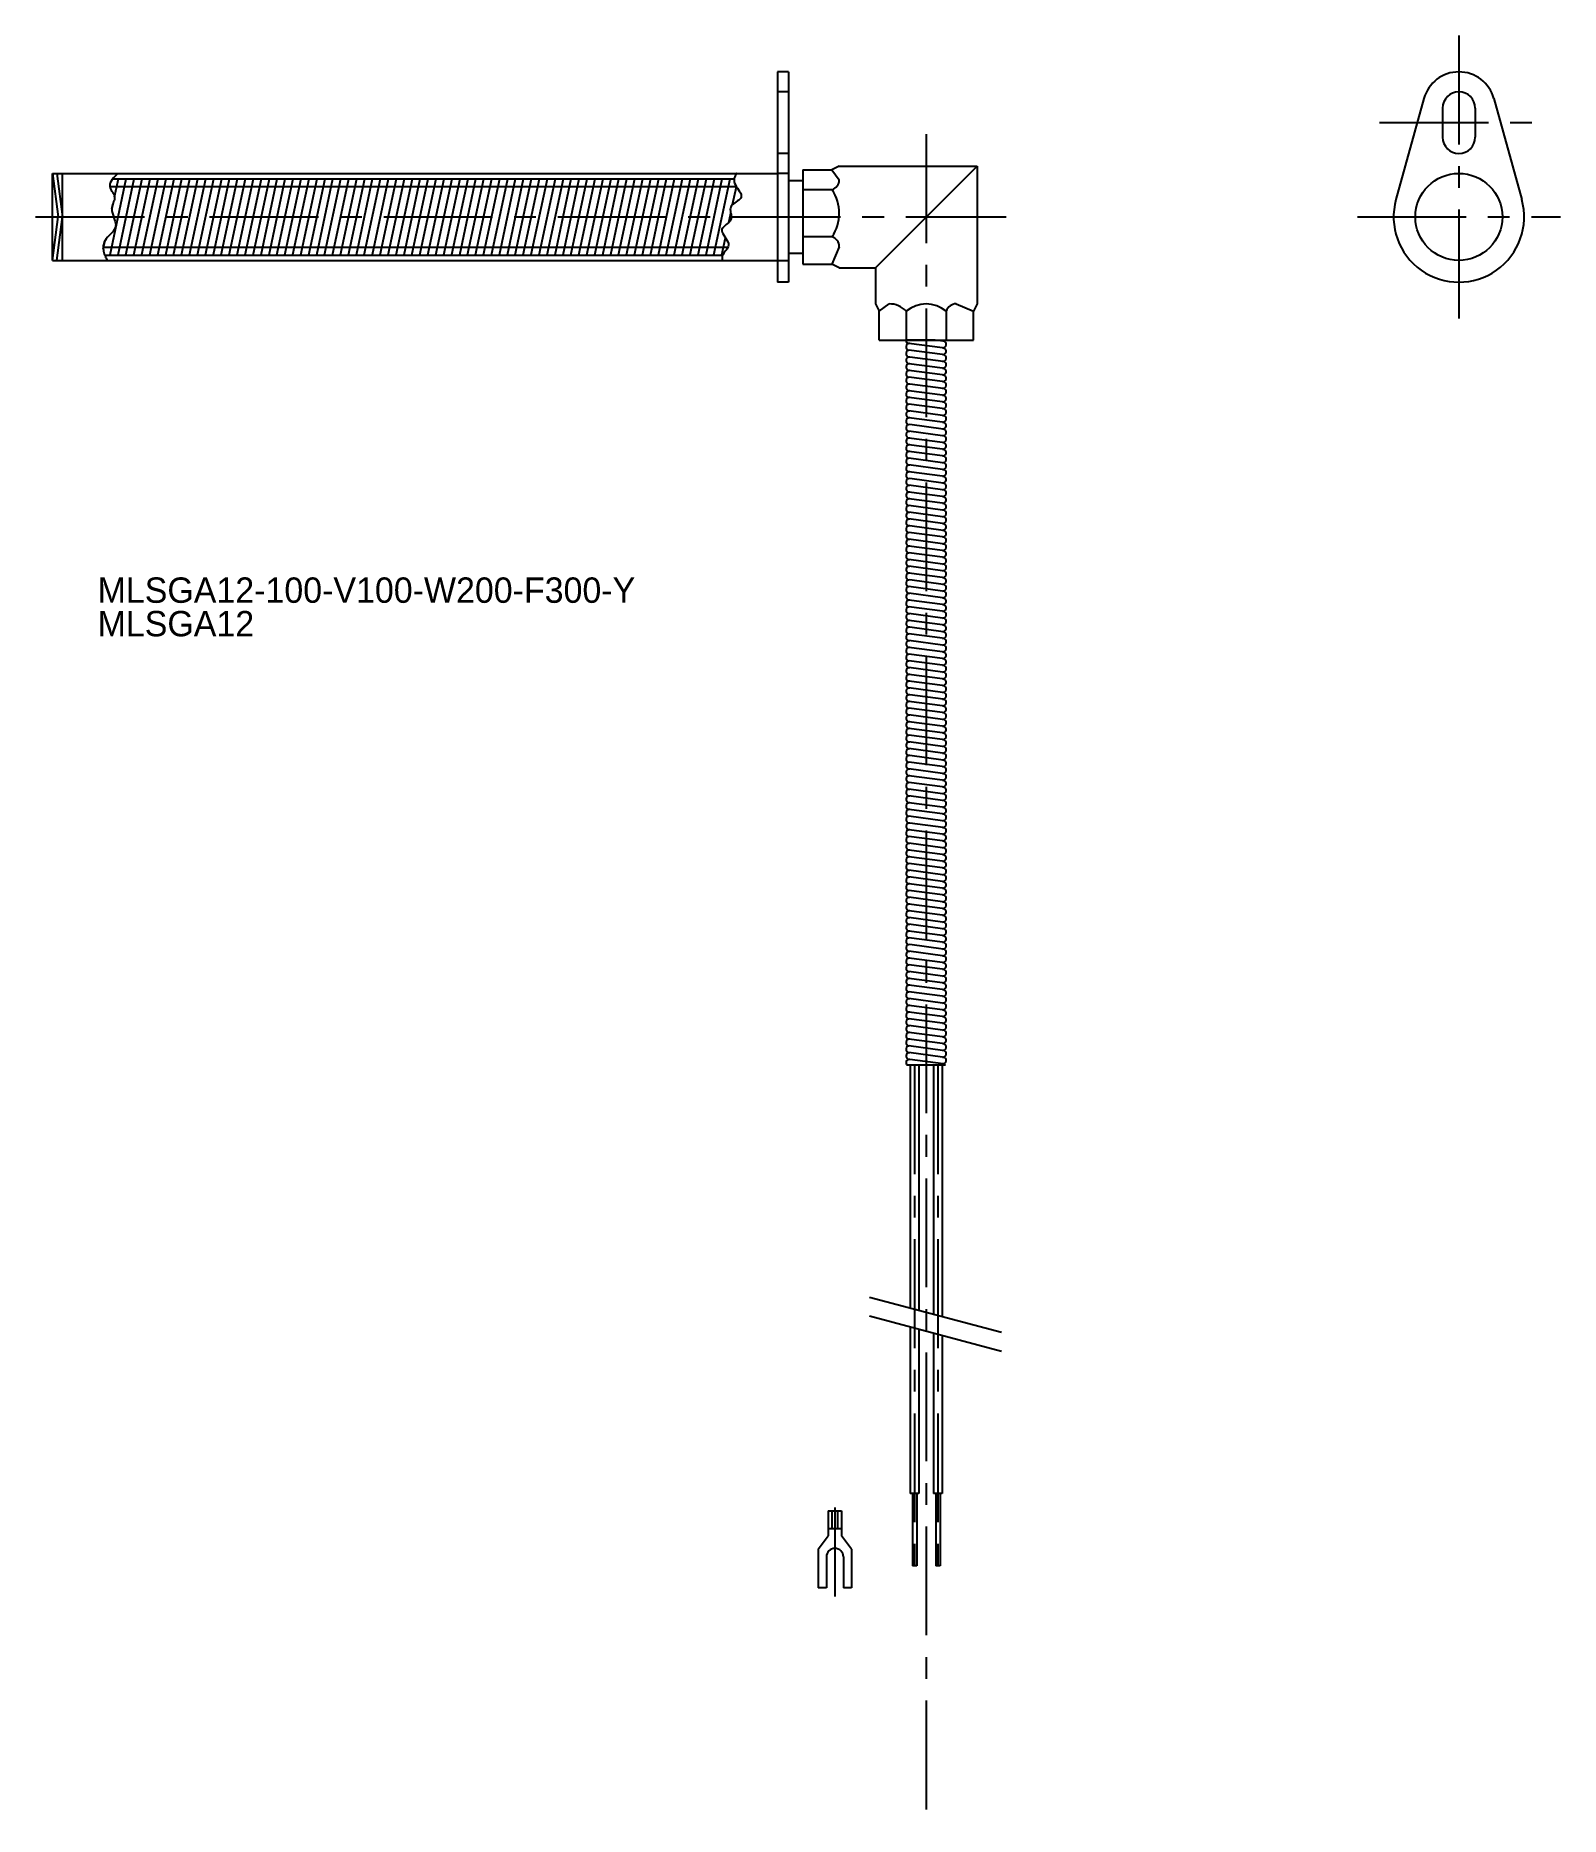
# Model space of a CAD drawing. Extents: x 54 to 264, y 41 to 287.
import ezdxf

# ---------------------------------------------------------------- set-up
doc = ezdxf.new("R2010")
doc.units = 0
doc.header["$LTSCALE"] = 12
for name, pattern in [('CENTER', [2, 1.25, -0.25, 0.25, -0.25]), ('DASHED', [0.75, 0.5, -0.25]), ('PHANTOM', [15, 7.5, -1.5, 1.5, -1.5, 1.5, -1.5])]:
    doc.linetypes.add(name, pattern=pattern)
doc.layers.get('0').update_dxf_attribs({"linetype": 'CONTINUOUS'})
doc.layers.add('CENTER', color=1, linetype='CENTER')

msp = doc.modelspace()

# ---------------------------------------------------------------- linework, layer by layer
at = {"color": 7, "linetype": 'CONTINUOUS'}
for p, q in [((156.22, 281.54), (156.22, 252.54)), ((157.72, 281.54), (156.22, 281.54)), ((157.72, 281.54), (157.72, 252.54)), ((245.35, 277.88), (241.49, 263.94)), ((254.99, 277.88), (258.84, 263.94)), ((247.92, 276.54), (247.92, 272.54)), ((252.42, 276.54), (252.42, 272.54)), ((159.72, 268.04), (159.72, 255.04)), ((159.72, 268.04), (163.72, 268.04)), ((164.72, 268.54), (163.72, 268.04)), ((164.72, 268.54), (183.72, 268.54)), ((183.72, 268.54), (169.72, 254.54)), ((183.72, 268.54), (183.72, 249.54)), ((56.22, 255.54), (56.22, 267.54)), ((56.22, 267.54), (156.22, 267.54)), ((56.22, 267.54), (57.01, 261.54)), ((56.83, 267.54), (57.62, 261.54)), ((57.62, 255.54), (57.62, 267.54)), ((157.72, 266.54), (159.72, 266.54)), ((56.22, 255.54), (57.01, 261.54)), ((56.83, 255.54), (57.62, 261.54)), ((56.22, 255.54), (156.22, 255.54)), ((157.72, 256.54), (159.72, 256.54)), ((159.72, 255.04), (163.72, 255.04)), ((164.72, 254.54), (163.72, 255.04)), ((164.72, 254.54), (169.72, 254.54)), ((169.72, 254.54), (169.72, 249.54)), ((157.72, 252.54), (156.22, 252.54)), ((169.72, 249.54), (170.22, 248.54)), ((170.22, 244.54), (170.22, 248.54)), ((183.72, 249.54), (183.22, 248.54)), ((183.22, 244.54), (183.22, 248.54)), ((170.22, 244.54), (183.22, 244.54)), ((177.96, 244.54), (173.92, 244.54)), ((178.94, 243.48), (174.32, 244.1)), ((178.94, 242.55), (174.32, 243.16)), ((179.06, 244.4), (177.96, 244.54)), ((178.94, 240.69), (174.32, 241.3)), ((179.06, 241.6), (174.45, 242.22)), ((178.94, 239.75), (174.32, 240.37)), ((178.94, 238.82), (174.32, 239.44)), ((179.06, 237.87), (174.45, 238.49)), ((178.94, 236.96), (174.32, 237.57)), ((178.94, 236.03), (174.32, 236.64)), ((178.94, 235.1), (174.32, 235.71)), ((178.94, 234.16), (174.32, 234.78)), ((178.94, 233.23), (174.32, 233.85)), ((178.94, 231.37), (174.32, 231.99)), ((178.94, 230.44), (174.32, 231.05)), ((179.06, 232.29), (174.45, 232.9)), ((178.94, 229.51), (174.32, 230.12)), ((178.94, 228.58), (174.32, 229.19)), ((178.94, 227.64), (174.32, 228.26)), ((178.94, 226.71), (174.32, 227.33)), ((178.94, 225.78), (174.32, 226.4)), ((178.94, 223.92), (174.32, 224.53)), ((178.94, 222.99), (174.32, 223.6)), ((179.06, 224.83), (174.45, 225.45)), ((178.94, 222.06), (174.32, 222.67)), ((178.94, 221.12), (174.32, 221.74)), ((178.94, 220.19), (174.32, 220.81)), ((178.94, 219.26), (174.32, 219.88)), ((179.06, 218.31), (174.45, 218.93)), ((178.94, 217.4), (174.32, 218.01)), ((178.94, 216.47), (174.32, 217.08)), ((178.94, 215.53), (174.32, 216.15)), ((178.94, 214.6), (174.32, 215.22)), ((178.94, 213.67), (174.32, 214.29)), ((178.94, 212.74), (174.32, 213.36)), ((178.94, 211.81), (174.32, 212.42)), ((179.06, 210.86), (174.45, 211.48)), ((178.94, 209.95), (174.32, 210.56)), ((178.94, 209.01), (174.32, 209.63)), ((178.94, 208.08), (174.32, 208.7)), ((178.94, 207.15), (174.32, 207.77)), ((178.94, 206.22), (174.32, 206.84)), ((178.94, 205.29), (174.32, 205.9)), ((178.94, 203.43), (174.32, 204.04)), ((179.06, 204.34), (174.45, 204.96)), ((178.94, 202.49), (174.32, 203.11)), ((178.94, 201.56), (174.32, 202.18)), ((178.94, 200.63), (174.32, 201.25)), ((178.94, 199.7), (174.32, 200.31)), ((178.94, 198.77), (174.32, 199.38)), ((178.94, 197.84), (174.32, 198.45)), ((178.94, 196.9), (174.32, 197.52)), ((178.94, 195.97), (174.32, 196.59)), ((178.94, 194.11), (174.32, 194.73)), ((179.06, 195.03), (174.45, 195.64)), ((178.94, 193.18), (174.32, 193.79)), ((178.94, 192.25), (174.32, 192.86)), ((178.94, 191.32), (174.32, 191.93)), ((178.94, 190.38), (174.32, 191)), ((178.94, 189.45), (174.32, 190.07)), ((178.94, 188.52), (174.32, 189.14)), ((178.94, 187.59), (174.32, 188.21)), ((179.06, 186.64), (174.45, 187.26)), ((178.94, 185.73), (174.32, 186.34)), ((178.94, 184.8), (174.32, 185.41)), ((178.94, 183.86), (174.32, 184.48)), ((178.94, 182.93), (174.32, 183.55)), ((178.94, 182), (174.32, 182.62)), ((178.94, 181.07), (174.32, 181.68)), ((178.94, 180.14), (174.32, 180.75)), ((178.94, 179.21), (174.32, 179.82)), ((178.94, 178.27), (174.32, 178.89)), ((178.94, 176.41), (174.32, 177.03)), ((179.06, 177.33), (174.45, 177.94)), ((178.94, 175.48), (174.32, 176.1)), ((178.94, 174.55), (174.32, 175.16)), ((178.94, 173.62), (174.32, 174.23)), ((178.94, 172.69), (174.32, 173.3)), ((178.94, 171.75), (174.32, 172.37)), ((178.94, 170.82), (174.32, 171.44)), ((178.94, 169.89), (174.32, 170.51)), ((178.94, 168.96), (174.32, 169.58)), ((178.94, 168.03), (174.32, 168.64)), ((178.94, 167.1), (174.32, 167.71)), ((178.94, 166.16), (174.32, 166.78)), ((178.94, 165.23), (174.32, 165.85)), ((178.94, 164.3), (174.32, 164.92)), ((178.94, 163.37), (174.32, 163.99)), ((178.94, 162.44), (174.32, 163.05)), ((178.94, 161.51), (174.32, 162.12)), ((178.94, 159.64), (174.32, 160.26)), ((179.06, 160.56), (174.45, 161.18)), ((178.94, 158.71), (174.32, 159.33)), ((178.94, 157.78), (174.32, 158.4)), ((178.94, 156.85), (174.32, 157.47)), ((178.94, 155.92), (174.32, 156.53)), ((178.94, 154.99), (174.32, 155.6)), ((178.94, 154.06), (174.32, 154.67)), ((178.94, 153.12), (174.32, 153.74)), ((178.94, 152.19), (174.32, 152.81)), ((178.94, 151.26), (174.32, 151.88)), ((178.94, 150.33), (174.32, 150.94)), ((178.94, 149.4), (174.32, 150.01)), ((178.94, 148.47), (174.32, 149.08)), ((178.94, 147.53), (174.32, 148.15)), ((178.94, 146.6), (174.32, 147.22)), ((178.94, 146.6), (174.32, 147.22)), ((178.94, 145.67), (174.32, 146.29)), ((178.94, 145.67), (174.32, 146.29)), ((179.06, 144.72), (174.45, 145.34)), ((179.37, 144.54), (174.07, 144.54)), ((174.52, 144.54), (174.52, 111.04)), ((175.72, 144.54), (175.72, 110.71)), ((177.72, 144.54), (177.72, 110.18)), ((178.92, 144.54), (178.92, 109.86)), ((174.52, 108.45), (174.52, 85.5)), ((175.72, 108.13), (175.72, 85.5)), ((177.72, 107.59), (177.72, 85.5)), ((178.92, 107.27), (178.92, 85.5)), ((175.72, 85.5), (174.52, 85.5)), ((174.82, 85.5), (174.82, 75.5)), ((175.42, 85.5), (175.42, 75.5)), ((178.92, 85.5), (177.72, 85.5)), ((178.02, 85.5), (178.02, 75.5)), ((178.62, 85.5), (178.62, 75.5)), ((163.21, 83.08), (163.21, 79.67)), ((163.21, 83.08), (165.05, 83.08)), ((163.74, 80.61), (163.74, 83.08)), ((164.51, 80.61), (164.51, 83.08)), ((165.05, 83.08), (165.05, 79.67)), ((161.82, 77.79), (163.21, 79.67)), ((165.05, 80.61), (163.21, 80.61)), ((166.43, 77.79), (165.05, 79.67)), ((161.82, 77.79), (161.82, 72.49)), ((162.96, 76.75), (162.96, 72.49)), ((165.3, 76.75), (165.3, 72.49)), ((166.43, 77.79), (166.43, 72.49)), ((175.42, 75.5), (174.82, 75.5)), ((178.62, 75.5), (178.02, 75.5)), ((162.96, 72.49), (161.82, 72.49)), ((166.43, 72.49), (165.3, 72.49))]:
    msp.add_line(p, q, dxfattribs=at)
at = {"color": 3, "linetype": 'DASHED'}
for p, q in [((157.72, 278.79), (156.22, 278.79)), ((157.72, 270.29), (156.22, 270.29))]:
    msp.add_line(p, q, dxfattribs=at)
at = {"color": 3, "linetype": 'CONTINUOUS'}
for p, q in [((163.72, 268.04), (164.72, 266.67)), ((64.13, 265.73), (150.53, 265.73)), ((64.17, 256.31), (66.41, 266.8)), ((64.54, 266.8), (150.23, 266.8)), ((64.78, 264.3), (65.32, 266.8)), ((65.27, 256.31), (67.51, 266.8)), ((66.36, 256.31), (68.6, 266.8)), ((67.46, 256.31), (69.7, 266.8)), ((68.57, 256.36), (70.79, 266.8)), ((69.65, 256.31), (71.89, 266.8)), ((70.75, 256.31), (72.99, 266.8)), ((71.84, 256.3), (74.08, 266.8)), ((72.93, 256.28), (75.18, 266.8)), ((74.03, 256.31), (76.27, 266.8)), ((75.13, 256.31), (77.37, 266.8)), ((76.22, 256.31), (78.46, 266.8)), ((77.32, 256.31), (79.56, 266.8)), ((78.43, 256.36), (80.66, 266.8)), ((79.51, 256.31), (81.75, 266.8)), ((80.61, 256.31), (82.85, 266.8)), ((81.7, 256.3), (83.94, 266.8)), ((82.8, 256.31), (85.04, 266.8)), ((83.89, 256.28), (86.14, 266.8)), ((84.99, 256.31), (87.23, 266.8)), ((86.09, 256.31), (88.33, 266.8)), ((87.18, 256.31), (89.42, 266.8)), ((88.28, 256.31), (90.52, 266.8)), ((89.38, 256.36), (91.61, 266.8)), ((90.47, 256.31), (92.71, 266.8)), ((91.56, 256.31), (93.81, 266.8)), ((92.66, 256.3), (94.9, 266.8)), ((93.76, 256.31), (96, 266.8)), ((94.85, 256.28), (97.09, 266.8)), ((95.95, 256.31), (98.19, 266.8)), ((97.04, 256.31), (99.28, 266.8)), ((98.14, 256.31), (100.38, 266.8)), ((99.23, 256.31), (101.48, 266.8)), ((100.34, 256.36), (102.57, 266.8)), ((101.43, 256.31), (103.67, 266.8)), ((102.52, 256.31), (104.76, 266.8)), ((103.62, 256.3), (105.86, 266.8)), ((104.71, 256.31), (106.95, 266.8)), ((105.8, 256.28), (108.05, 266.8)), ((106.9, 256.31), (109.15, 266.8)), ((108, 256.31), (110.24, 266.8)), ((109.1, 256.31), (111.34, 266.8)), ((110.19, 256.31), (112.43, 266.8)), ((111.3, 256.36), (113.53, 266.8)), ((112.38, 256.31), (114.62, 266.8)), ((113.48, 256.31), (115.72, 266.8)), ((114.57, 256.3), (116.82, 266.8)), ((115.67, 256.31), (117.91, 266.8)), ((116.76, 256.28), (119.01, 266.8)), ((117.86, 256.31), (120.1, 266.8)), ((118.96, 256.31), (121.2, 266.8)), ((120.05, 256.31), (122.29, 266.8)), ((121.15, 256.31), (123.39, 266.8)), ((122.26, 256.36), (124.49, 266.8)), ((123.34, 256.31), (125.58, 266.8)), ((124.44, 256.31), (126.68, 266.8)), ((125.53, 256.3), (127.77, 266.8)), ((126.63, 256.31), (128.87, 266.8)), ((127.72, 256.28), (129.96, 266.8)), ((128.82, 256.31), (131.06, 266.8)), ((129.92, 256.31), (132.16, 266.8)), ((131.01, 256.31), (133.25, 266.8)), ((132.11, 256.31), (134.35, 266.8)), ((133.21, 256.36), (135.44, 266.8)), ((134.3, 256.31), (136.54, 266.8)), ((135.39, 256.31), (137.64, 266.8)), ((136.49, 256.3), (138.73, 266.8)), ((137.59, 256.31), (139.83, 266.8)), ((138.68, 256.28), (140.92, 266.8)), ((139.78, 256.31), (142.02, 266.8)), ((140.87, 256.31), (143.11, 266.8)), ((141.97, 256.31), (144.21, 266.8)), ((143.06, 256.31), (145.31, 266.8)), ((144.17, 256.36), (146.4, 266.8)), ((145.26, 256.31), (147.5, 266.8)), ((146.35, 256.31), (148.59, 266.8)), ((147.45, 256.31), (149.69, 266.8)), ((150.02, 263.24), (150.55, 265.7)), ((163.72, 265.29), (159.72, 265.29)), ((64.43, 262.64), (64.58, 263.34)), ((149.5, 260.79), (149.77, 262.04)), ((63.24, 257.08), (63.51, 258.34)), ((148.54, 256.31), (149.04, 258.64)), ((163.72, 258.79), (159.72, 258.79)), ((63.22, 257.36), (149.37, 257.36)), ((63.43, 256.28), (148.67, 256.28)), ((164.72, 257.42), (163.72, 255.04)), ((170.22, 248.54), (171.6, 249.54)), ((173.97, 248.54), (173.97, 244.54)), ((179.47, 248.54), (179.47, 244.54)), ((180.85, 249.54), (183.22, 248.54))]:
    msp.add_line(p, q, dxfattribs=at)
at = {"color": 3, "linetype": 'PHANTOM'}
for p, q in [((187.1, 107.67), (168.9, 112.54)), ((187.1, 105.08), (168.9, 109.95))]:
    msp.add_line(p, q, dxfattribs=at)
at = {"color": 3, "linetype": 'CONTINUOUS', "flags": 128}
for points in [[(65.25, 267.54), (65.09, 267.4), (64.86, 267.16), (64.65, 266.93), (64.46, 266.7), (64.31, 266.46), (64.2, 266.23), (64.13, 266), (64.13, 265.76), (64.18, 265.53), (64.22, 265.42), (64.28, 265.32), (64.34, 265.21), (64.41, 265.11), (64.48, 265), (64.55, 264.89), (64.62, 264.78), (64.68, 264.67), (64.73, 264.56), (64.76, 264.45), (64.79, 264.28), (64.78, 264.12), (64.76, 263.95), (64.72, 263.77), (64.66, 263.6), (64.6, 263.42), (64.55, 263.24), (64.49, 263.06), (64.45, 262.88), (64.43, 262.7), (64.43, 262.44), (64.47, 262.18), (64.53, 261.91), (64.62, 261.65), (64.71, 261.4), (64.79, 261.15), (64.87, 260.9), (64.92, 260.66), (64.95, 260.43), (64.93, 260.2), (64.86, 259.98), (64.74, 259.76), (64.58, 259.55), (64.4, 259.35), (64.21, 259.14), (64, 258.94), (63.81, 258.73), (63.63, 258.51), (63.47, 258.28), (63.35, 258.04), (63.29, 257.88), (63.25, 257.71), (63.23, 257.53), (63.22, 257.36), (63.23, 257.18), (63.25, 257), (63.28, 256.82), (63.32, 256.64), (63.37, 256.46), (63.43, 256.29), (63.47, 256.18), (63.52, 256.07), (63.56, 255.95), (63.61, 255.85), (63.66, 255.74), (63.71, 255.63), (63.76, 255.54)], [(150.58, 267.54), (150.56, 267.53), (150.47, 267.37), (150.38, 267.21), (150.31, 267.05), (150.25, 266.89), (150.22, 266.73), (150.21, 266.57), (150.22, 266.41), (150.29, 266.18), (150.4, 265.96), (150.53, 265.73), (150.68, 265.5), (150.83, 265.28), (150.98, 265.06), (151.1, 264.85), (151.18, 264.65), (151.22, 264.46), (151.2, 264.28), (151.13, 264.14), (151.01, 264), (150.86, 263.87), (150.69, 263.74), (150.5, 263.61), (150.31, 263.48), (150.13, 263.34), (149.97, 263.2), (149.84, 263.04), (149.75, 262.87), (149.71, 262.71), (149.7, 262.55), (149.71, 262.38), (149.74, 262.2), (149.77, 262.03), (149.8, 261.85), (149.83, 261.67), (149.84, 261.5), (149.83, 261.34), (149.79, 261.18), (149.7, 261.02), (149.59, 260.88), (149.45, 260.74), (149.3, 260.61), (149.14, 260.48), (148.98, 260.36), (148.83, 260.23), (148.7, 260.1), (148.6, 259.97), (148.54, 259.83), (148.52, 259.64), (148.57, 259.44), (148.67, 259.23), (148.8, 259.01), (148.95, 258.78), (149.1, 258.55), (149.24, 258.32), (149.35, 258.09), (149.43, 257.86), (149.45, 257.64), (149.42, 257.48), (149.36, 257.32), (149.27, 257.16), (149.16, 257), (149.04, 256.84), (148.92, 256.68), (148.8, 256.52), (148.7, 256.36), (148.62, 256.2), (148.57, 256.02), (148.56, 255.95), (148.56, 255.87), (148.56, 255.79), (148.57, 255.71), (148.58, 255.63), (148.59, 255.55), (148.59, 255.54)]]:
    msp.add_lwpolyline(points, dxfattribs=at)
at = {"color": 3, "linetype": 'DASHED'}
for points in [[(157.72, 267.54), (156.22, 267.54)], [(156.22, 255.54), (157.72, 255.54)]]:
    msp.add_lwpolyline(points, dxfattribs=at)
at = {"color": 7, "linetype": 'CONTINUOUS'}
msp.add_circle((250.17, 261.54), 6, dxfattribs=at)
for centre, radius, start, end in [((250.17, 276.54), 5, 15.466, 164.534), ((250.17, 276.54), 2.25, 0, 180), ((250.17, 272.54), 2.25, 180, 0), ((250.17, 261.54), 9, 164.534, 15.466), ((174.39, 244.55), 0.462, 181.3693, 262.4054), ((174.39, 243.62), 0.462, 82.4054, 262.4054), ((174.39, 242.69), 0.462, 82.4054, 262.4054), ((179, 243.94), 0.462, 262.4054, 82.4054), ((179, 243.01), 0.462, 262.4054, 82.4054), ((174.39, 241.76), 0.462, 82.4054, 262.4054), ((174.39, 240.83), 0.462, 82.4054, 262.4054), ((179, 242.07), 0.462, 262.4054, 82.4054), ((179, 241.14), 0.462, 262.4054, 82.4054), ((174.39, 239.9), 0.462, 82.4054, 262.4054), ((174.39, 238.96), 0.462, 82.4054, 262.4054), ((174.39, 238.03), 0.462, 82.4054, 262.4054), ((179, 240.21), 0.462, 262.4054, 82.4054), ((179, 239.28), 0.462, 262.4054, 82.4054), ((179, 238.35), 0.462, 262.4054, 82.4054), ((174.39, 237.1), 0.462, 82.4054, 262.4054), ((174.39, 236.17), 0.462, 82.4054, 262.4054), ((179, 237.42), 0.462, 262.4054, 82.4054), ((179, 236.49), 0.462, 262.4054, 82.4054), ((179, 235.55), 0.462, 262.4054, 82.4054), ((174.39, 235.24), 0.462, 82.4054, 262.4054), ((174.39, 234.31), 0.462, 82.4054, 262.4054), ((174.39, 233.37), 0.462, 82.4054, 262.4054), ((179, 234.62), 0.462, 262.4054, 82.4054), ((179, 233.69), 0.462, 262.4054, 82.4054), ((174.39, 232.44), 0.462, 82.4054, 262.4054), ((174.39, 231.51), 0.462, 82.4054, 262.4054), ((174.39, 230.58), 0.462, 82.4054, 262.4054), ((179, 232.76), 0.462, 262.4054, 82.4054), ((179, 231.83), 0.462, 262.4054, 82.4054), ((179, 230.9), 0.462, 262.4054, 82.4054), ((174.39, 229.65), 0.462, 82.4054, 262.4054), ((174.39, 228.72), 0.462, 82.4054, 262.4054), ((179, 229.96), 0.462, 262.4054, 82.4054), ((179, 229.03), 0.462, 262.4054, 82.4054), ((179, 228.1), 0.462, 262.4054, 82.4054), ((174.39, 227.79), 0.462, 82.4054, 262.4054), ((174.39, 226.85), 0.462, 82.4054, 262.4054), ((174.39, 225.92), 0.462, 82.4054, 262.4054), ((179, 227.17), 0.462, 262.4054, 82.4054), ((179, 226.24), 0.462, 262.4054, 82.4054), ((174.39, 224.99), 0.462, 82.4054, 262.4054), ((174.39, 224.06), 0.462, 82.4054, 262.4054), ((174.39, 223.13), 0.462, 82.4054, 262.4054), ((179, 225.31), 0.462, 262.4054, 82.4054), ((179, 224.38), 0.462, 262.4054, 82.4054), ((179, 223.44), 0.462, 262.4054, 82.4054), ((174.39, 222.2), 0.462, 82.4054, 262.4054), ((174.39, 221.27), 0.462, 82.4054, 262.4054), ((179, 222.51), 0.462, 262.4054, 82.4054), ((179, 221.58), 0.462, 262.4054, 82.4054), ((179, 220.65), 0.462, 262.4054, 82.4054), ((174.39, 220.33), 0.462, 82.4054, 262.4054), ((174.39, 219.4), 0.462, 82.4054, 262.4054), ((174.39, 218.47), 0.462, 82.4054, 262.4054), ((179, 219.72), 0.462, 262.4054, 82.4054), ((179, 218.79), 0.462, 262.4054, 82.4054), ((174.39, 217.54), 0.462, 82.4054, 262.4054), ((174.39, 216.61), 0.462, 82.4054, 262.4054), ((174.39, 215.68), 0.462, 82.4054, 262.4054), ((179, 217.86), 0.462, 262.4054, 82.4054), ((179, 216.92), 0.462, 262.4054, 82.4054), ((179, 215.99), 0.462, 262.4054, 82.4054), ((174.39, 214.74), 0.462, 82.4054, 262.4054), ((174.39, 213.81), 0.462, 82.4054, 262.4054), ((179, 215.06), 0.462, 262.4054, 82.4054), ((179, 214.13), 0.462, 262.4054, 82.4054), ((174.39, 212.88), 0.462, 82.4054, 262.4054), ((174.39, 211.95), 0.462, 82.4054, 262.4054), ((174.39, 211.02), 0.462, 82.4054, 262.4054), ((179, 213.2), 0.462, 262.4054, 82.4054), ((179, 212.27), 0.462, 262.4054, 82.4054), ((179, 211.33), 0.462, 262.4054, 82.4054), ((174.39, 210.09), 0.462, 82.4054, 262.4054), ((174.39, 209.16), 0.462, 82.4054, 262.4054), ((179, 210.4), 0.462, 262.4054, 82.4054), ((179, 209.47), 0.462, 262.4054, 82.4054), ((179, 208.54), 0.462, 262.4054, 82.4054), ((174.39, 208.22), 0.462, 82.4054, 262.4054), ((174.39, 207.29), 0.462, 82.4054, 262.4054), ((174.39, 206.36), 0.462, 82.4054, 262.4054), ((179, 207.61), 0.462, 262.4054, 82.4054), ((179, 206.68), 0.462, 262.4054, 82.4054), ((174.39, 205.43), 0.462, 82.4054, 262.4054), ((174.39, 204.5), 0.462, 82.4054, 262.4054), ((174.39, 203.57), 0.462, 82.4054, 262.4054), ((179, 205.75), 0.462, 262.4054, 82.4054), ((179, 204.81), 0.462, 262.4054, 82.4054), ((179, 203.88), 0.462, 262.4054, 82.4054), ((174.39, 202.64), 0.462, 82.4054, 262.4054), ((174.39, 201.7), 0.462, 82.4054, 262.4054), ((179, 202.95), 0.462, 262.4054, 82.4054), ((179, 202.02), 0.462, 262.4054, 82.4054), ((179, 201.09), 0.462, 262.4054, 82.4054), ((174.39, 200.77), 0.462, 82.4054, 262.4054), ((174.39, 199.84), 0.462, 82.4054, 262.4054), ((174.39, 198.91), 0.462, 82.4054, 262.4054), ((179, 200.16), 0.462, 262.4054, 82.4054), ((179, 199.23), 0.462, 262.4054, 82.4054), ((174.39, 197.98), 0.462, 82.4054, 262.4054), ((174.39, 197.05), 0.462, 82.4054, 262.4054), ((174.39, 196.11), 0.462, 82.4054, 262.4054), ((179, 198.29), 0.462, 262.4054, 82.4054), ((179, 197.36), 0.462, 262.4054, 82.4054), ((179, 196.43), 0.462, 262.4054, 82.4054), ((174.39, 195.18), 0.462, 82.4054, 262.4054), ((174.39, 194.25), 0.462, 82.4054, 262.4054), ((179, 195.5), 0.462, 262.4054, 82.4054), ((179, 194.57), 0.462, 262.4054, 82.4054), ((179, 193.64), 0.462, 262.4054, 82.4054), ((174.39, 193.32), 0.462, 82.4054, 262.4054), ((174.39, 192.39), 0.462, 82.4054, 262.4054), ((174.39, 191.46), 0.462, 82.4054, 262.4054), ((179, 192.7), 0.462, 262.4054, 82.4054), ((179, 191.77), 0.462, 262.4054, 82.4054), ((174.39, 190.53), 0.462, 82.4054, 262.4054), ((174.39, 189.59), 0.462, 82.4054, 262.4054), ((174.39, 188.66), 0.462, 82.4054, 262.4054), ((179, 190.84), 0.462, 262.4054, 82.4054), ((179, 189.91), 0.462, 262.4054, 82.4054), ((179, 188.98), 0.462, 262.4054, 82.4054), ((174.39, 187.73), 0.462, 82.4054, 262.4054), ((174.39, 186.8), 0.462, 82.4054, 262.4054), ((179, 188.05), 0.462, 262.4054, 82.4054), ((179, 187.12), 0.462, 262.4054, 82.4054), ((174.39, 185.87), 0.462, 82.4054, 262.4054), ((174.39, 184.94), 0.462, 82.4054, 262.4054), ((174.39, 184.01), 0.462, 82.4054, 262.4054), ((179, 186.18), 0.462, 262.4054, 82.4054), ((179, 185.25), 0.462, 262.4054, 82.4054), ((179, 184.32), 0.462, 262.4054, 82.4054), ((174.39, 183.07), 0.462, 82.4054, 262.4054), ((174.39, 182.14), 0.462, 82.4054, 262.4054), ((179, 183.39), 0.462, 262.4054, 82.4054), ((179, 182.46), 0.462, 262.4054, 82.4054), ((179, 181.53), 0.462, 262.4054, 82.4054), ((174.39, 181.21), 0.462, 82.4054, 262.4054), ((174.39, 180.28), 0.462, 82.4054, 262.4054), ((174.39, 179.35), 0.462, 82.4054, 262.4054), ((179, 180.6), 0.462, 262.4054, 82.4054), ((179, 179.66), 0.462, 262.4054, 82.4054), ((174.39, 178.42), 0.462, 82.4054, 262.4054), ((174.39, 177.48), 0.462, 82.4054, 262.4054), ((174.39, 176.55), 0.462, 82.4054, 262.4054), ((179, 178.73), 0.462, 262.4054, 82.4054), ((179, 177.8), 0.462, 262.4054, 82.4054), ((179, 176.87), 0.462, 262.4054, 82.4054), ((174.39, 175.62), 0.462, 82.4054, 262.4054), ((174.39, 174.69), 0.462, 82.4054, 262.4054), ((179, 175.94), 0.462, 262.4054, 82.4054), ((179, 175.01), 0.462, 262.4054, 82.4054), ((179, 174.07), 0.462, 262.4054, 82.4054), ((174.39, 173.76), 0.462, 82.4054, 262.4054), ((174.39, 172.83), 0.462, 82.4054, 262.4054), ((174.39, 171.9), 0.462, 82.4054, 262.4054), ((179, 173.14), 0.462, 262.4054, 82.4054), ((179, 172.21), 0.462, 262.4054, 82.4054), ((174.39, 170.96), 0.462, 82.4054, 262.4054), ((174.39, 170.03), 0.462, 82.4054, 262.4054), ((174.39, 169.1), 0.462, 82.4054, 262.4054), ((179, 171.28), 0.462, 262.4054, 82.4054), ((179, 170.35), 0.462, 262.4054, 82.4054), ((179, 169.42), 0.462, 262.4054, 82.4054), ((174.39, 168.17), 0.462, 82.4054, 262.4054), ((174.39, 167.24), 0.462, 82.4054, 262.4054), ((179, 168.49), 0.462, 262.4054, 82.4054), ((179, 167.55), 0.462, 262.4054, 82.4054), ((179, 166.62), 0.462, 262.4054, 82.4054), ((174.39, 166.31), 0.462, 82.4054, 262.4054), ((174.39, 165.38), 0.462, 82.4054, 262.4054), ((174.39, 164.44), 0.462, 82.4054, 262.4054), ((179, 165.69), 0.462, 262.4054, 82.4054), ((179, 164.76), 0.462, 262.4054, 82.4054), ((174.39, 163.51), 0.462, 82.4054, 262.4054), ((174.39, 162.58), 0.462, 82.4054, 262.4054), ((174.39, 161.65), 0.462, 82.4054, 262.4054), ((179, 163.83), 0.462, 262.4054, 82.4054), ((179, 162.9), 0.462, 262.4054, 82.4054), ((179, 161.97), 0.462, 262.4054, 82.4054), ((174.39, 160.72), 0.462, 82.4054, 262.4054), ((174.39, 159.79), 0.462, 82.4054, 262.4054), ((179, 161.03), 0.462, 262.4054, 82.4054), ((179, 160.1), 0.462, 262.4054, 82.4054), ((174.39, 158.85), 0.462, 82.4054, 262.4054), ((174.39, 157.92), 0.462, 82.4054, 262.4054), ((174.39, 156.99), 0.462, 82.4054, 262.4054), ((179, 159.17), 0.462, 262.4054, 82.4054), ((179, 158.24), 0.462, 262.4054, 82.4054), ((179, 157.31), 0.462, 262.4054, 82.4054), ((174.39, 156.06), 0.462, 82.4054, 262.4054), ((174.39, 155.13), 0.462, 82.4054, 262.4054), ((179, 156.38), 0.462, 262.4054, 82.4054), ((179, 155.44), 0.462, 262.4054, 82.4054), ((179, 154.51), 0.462, 262.4054, 82.4054), ((174.39, 154.2), 0.462, 82.4054, 262.4054), ((174.39, 153.27), 0.462, 82.4054, 262.4054), ((174.39, 152.33), 0.462, 82.4054, 262.4054), ((179, 153.58), 0.462, 262.4054, 82.4054), ((179, 152.65), 0.462, 262.4054, 82.4054), ((174.39, 151.4), 0.462, 82.4054, 262.4054), ((174.39, 150.47), 0.462, 82.4054, 262.4054), ((174.39, 149.54), 0.462, 82.4054, 262.4054), ((179, 151.72), 0.462, 262.4054, 82.4054), ((179, 150.79), 0.462, 262.4054, 82.4054), ((179, 149.86), 0.462, 262.4054, 82.4054), ((174.39, 148.61), 0.462, 82.4054, 262.4054), ((174.39, 147.68), 0.462, 82.4054, 262.4054), ((179, 148.92), 0.462, 262.4054, 82.4054), ((179, 147.99), 0.462, 262.4054, 82.4054), ((179, 147.06), 0.462, 262.4054, 82.4054), ((174.39, 146.75), 0.462, 82.4054, 262.4054), ((174.39, 146.75), 0.462, 82.4054, 262.4054), ((174.39, 145.81), 0.462, 82.4054, 262.4054), ((174.39, 144.88), 0.462, 82.4054, 227.4385), ((179, 146.13), 0.462, 262.4054, 82.4054), ((179, 146.13), 0.462, 262.4054, 82.4054), ((179, 145.2), 0.462, 262.4054, 82.4054), ((179, 144.27), 0.462, 36.6397, 82.4054), ((164.13, 76.75), 1.17, 0, 180)]:
    msp.add_arc(centre, radius, start, end, dxfattribs=at)
at = {"color": 3, "linetype": 'CONTINUOUS'}
for centre, radius, start, end in [((163.28, 266.67), 1.45, 287.9453, 0), ((158.94, 262.04), 5.78, 325.7945, 34.2055), ((163.28, 257.42), 1.45, 0, 72.0547), ((171.67, 246.4), 3.14, 42.9483, 91.3844), ((176.72, 245.26), 4.28, 50.0338, 129.9662), ((180.85, 248.1), 1.45, 90, 162.0547)]:
    msp.add_arc(centre, radius, start, end, dxfattribs=at)
at = {"layer": 'CENTER', "color": 1, "linetype": 'CENTER'}
for p, q in [((250.17, 286.54), (250.17, 245.29)), ((239.24, 274.54), (261.1, 274.54)), ((236.17, 261.54), (264.17, 261.54)), ((164.13, 83.57), (164.13, 71.28))]:
    msp.add_line(p, q, dxfattribs=at)
at = {"layer": 'CENTER', "color": 1}
for p, q in [((176.72, 272.93), (176.72, 40.96)), ((53.9, 261.54), (187.72, 261.54)), ((175.12, 144.54), (175.12, 74.52)), ((178.32, 144.54), (178.32, 74.52))]:
    msp.add_line(p, q, dxfattribs=at)

# ---------------------------------------------------------------- texts
at = {"color": 7, "linetype": 'CONTINUOUS'}
for s, p in [('MLSGA12-100-V100-W200-F300-Y', (62.45, 208.32)), ('MLSGA12', (62.45, 203.7))]:
    msp.add_text(s, height=3.5, dxfattribs=at).set_placement(p)

doc.saveas('drawing.dxf')
